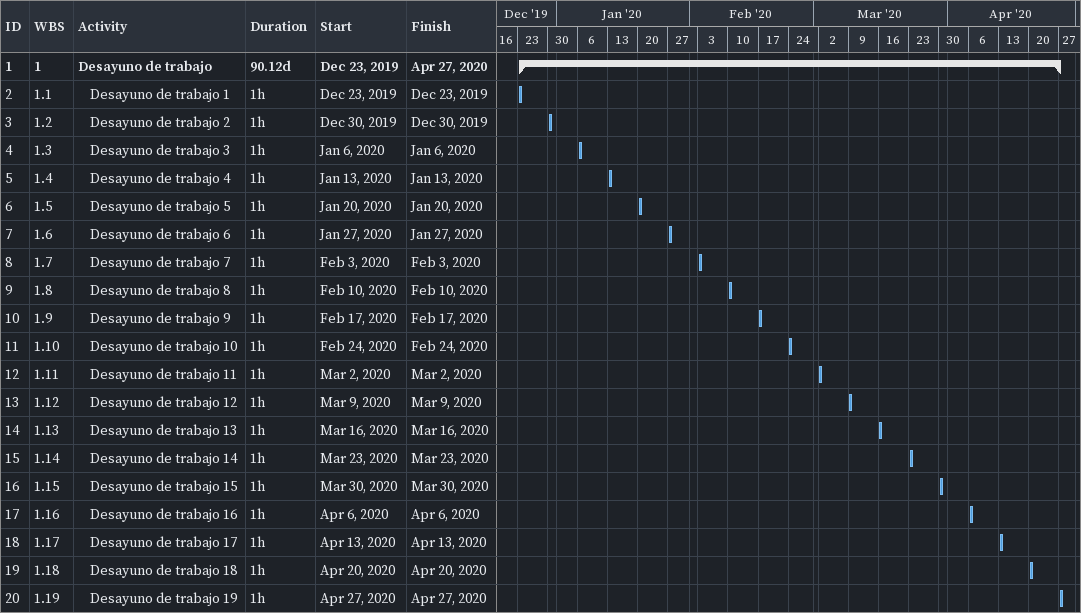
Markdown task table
| ID | WBS | Task | Duration | Start | Finish |
|---|---|---|---|---|---|
| 1 | 1 | **Desayuno de trabajo** | 90.12d | 2019-12-23 | 2020-04-27 |
| 2 | 1.1 | Desayuno de trabajo 1 | 1h | 2019-12-23 | 2019-12-23 |
| 3 | 1.2 | Desayuno de trabajo 2 | 1h | 2019-12-30 | 2019-12-30 |
| 4 | 1.3 | Desayuno de trabajo 3 | 1h | 2020-01-06 | 2020-01-06 |
| 5 | 1.4 | Desayuno de trabajo 4 | 1h | 2020-01-13 | 2020-01-13 |
| 6 | 1.5 | Desayuno de trabajo 5 | 1h | 2020-01-20 | 2020-01-20 |
| 7 | 1.6 | Desayuno de trabajo 6 | 1h | 2020-01-27 | 2020-01-27 |
| 8 | 1.7 | Desayuno de trabajo 7 | 1h | 2020-02-03 | 2020-02-03 |
| 9 | 1.8 | Desayuno de trabajo 8 | 1h | 2020-02-10 | 2020-02-10 |
| 10 | 1.9 | Desayuno de trabajo 9 | 1h | 2020-02-17 | 2020-02-17 |
| 11 | 1.10 | Desayuno de trabajo 10 | 1h | 2020-02-24 | 2020-02-24 |
| 12 | 1.11 | Desayuno de trabajo 11 | 1h | 2020-03-02 | 2020-03-02 |
| 13 | 1.12 | Desayuno de trabajo 12 | 1h | 2020-03-09 | 2020-03-09 |
| 14 | 1.13 | Desayuno de trabajo 13 | 1h | 2020-03-16 | 2020-03-16 |
| 15 | 1.14 | Desayuno de trabajo 14 | 1h | 2020-03-23 | 2020-03-23 |
| 16 | 1.15 | Desayuno de trabajo 15 | 1h | 2020-03-30 | 2020-03-30 |
| 17 | 1.16 | Desayuno de trabajo 16 | 1h | 2020-04-06 | 2020-04-06 |
| 18 | 1.17 | Desayuno de trabajo 17 | 1h | 2020-04-13 | 2020-04-13 |
| 19 | 1.18 | Desayuno de trabajo 18 | 1h | 2020-04-20 | 2020-04-20 |
| 20 | 1.19 | Desayuno de trabajo 19 | 1h | 2020-04-27 | 2020-04-27 |
